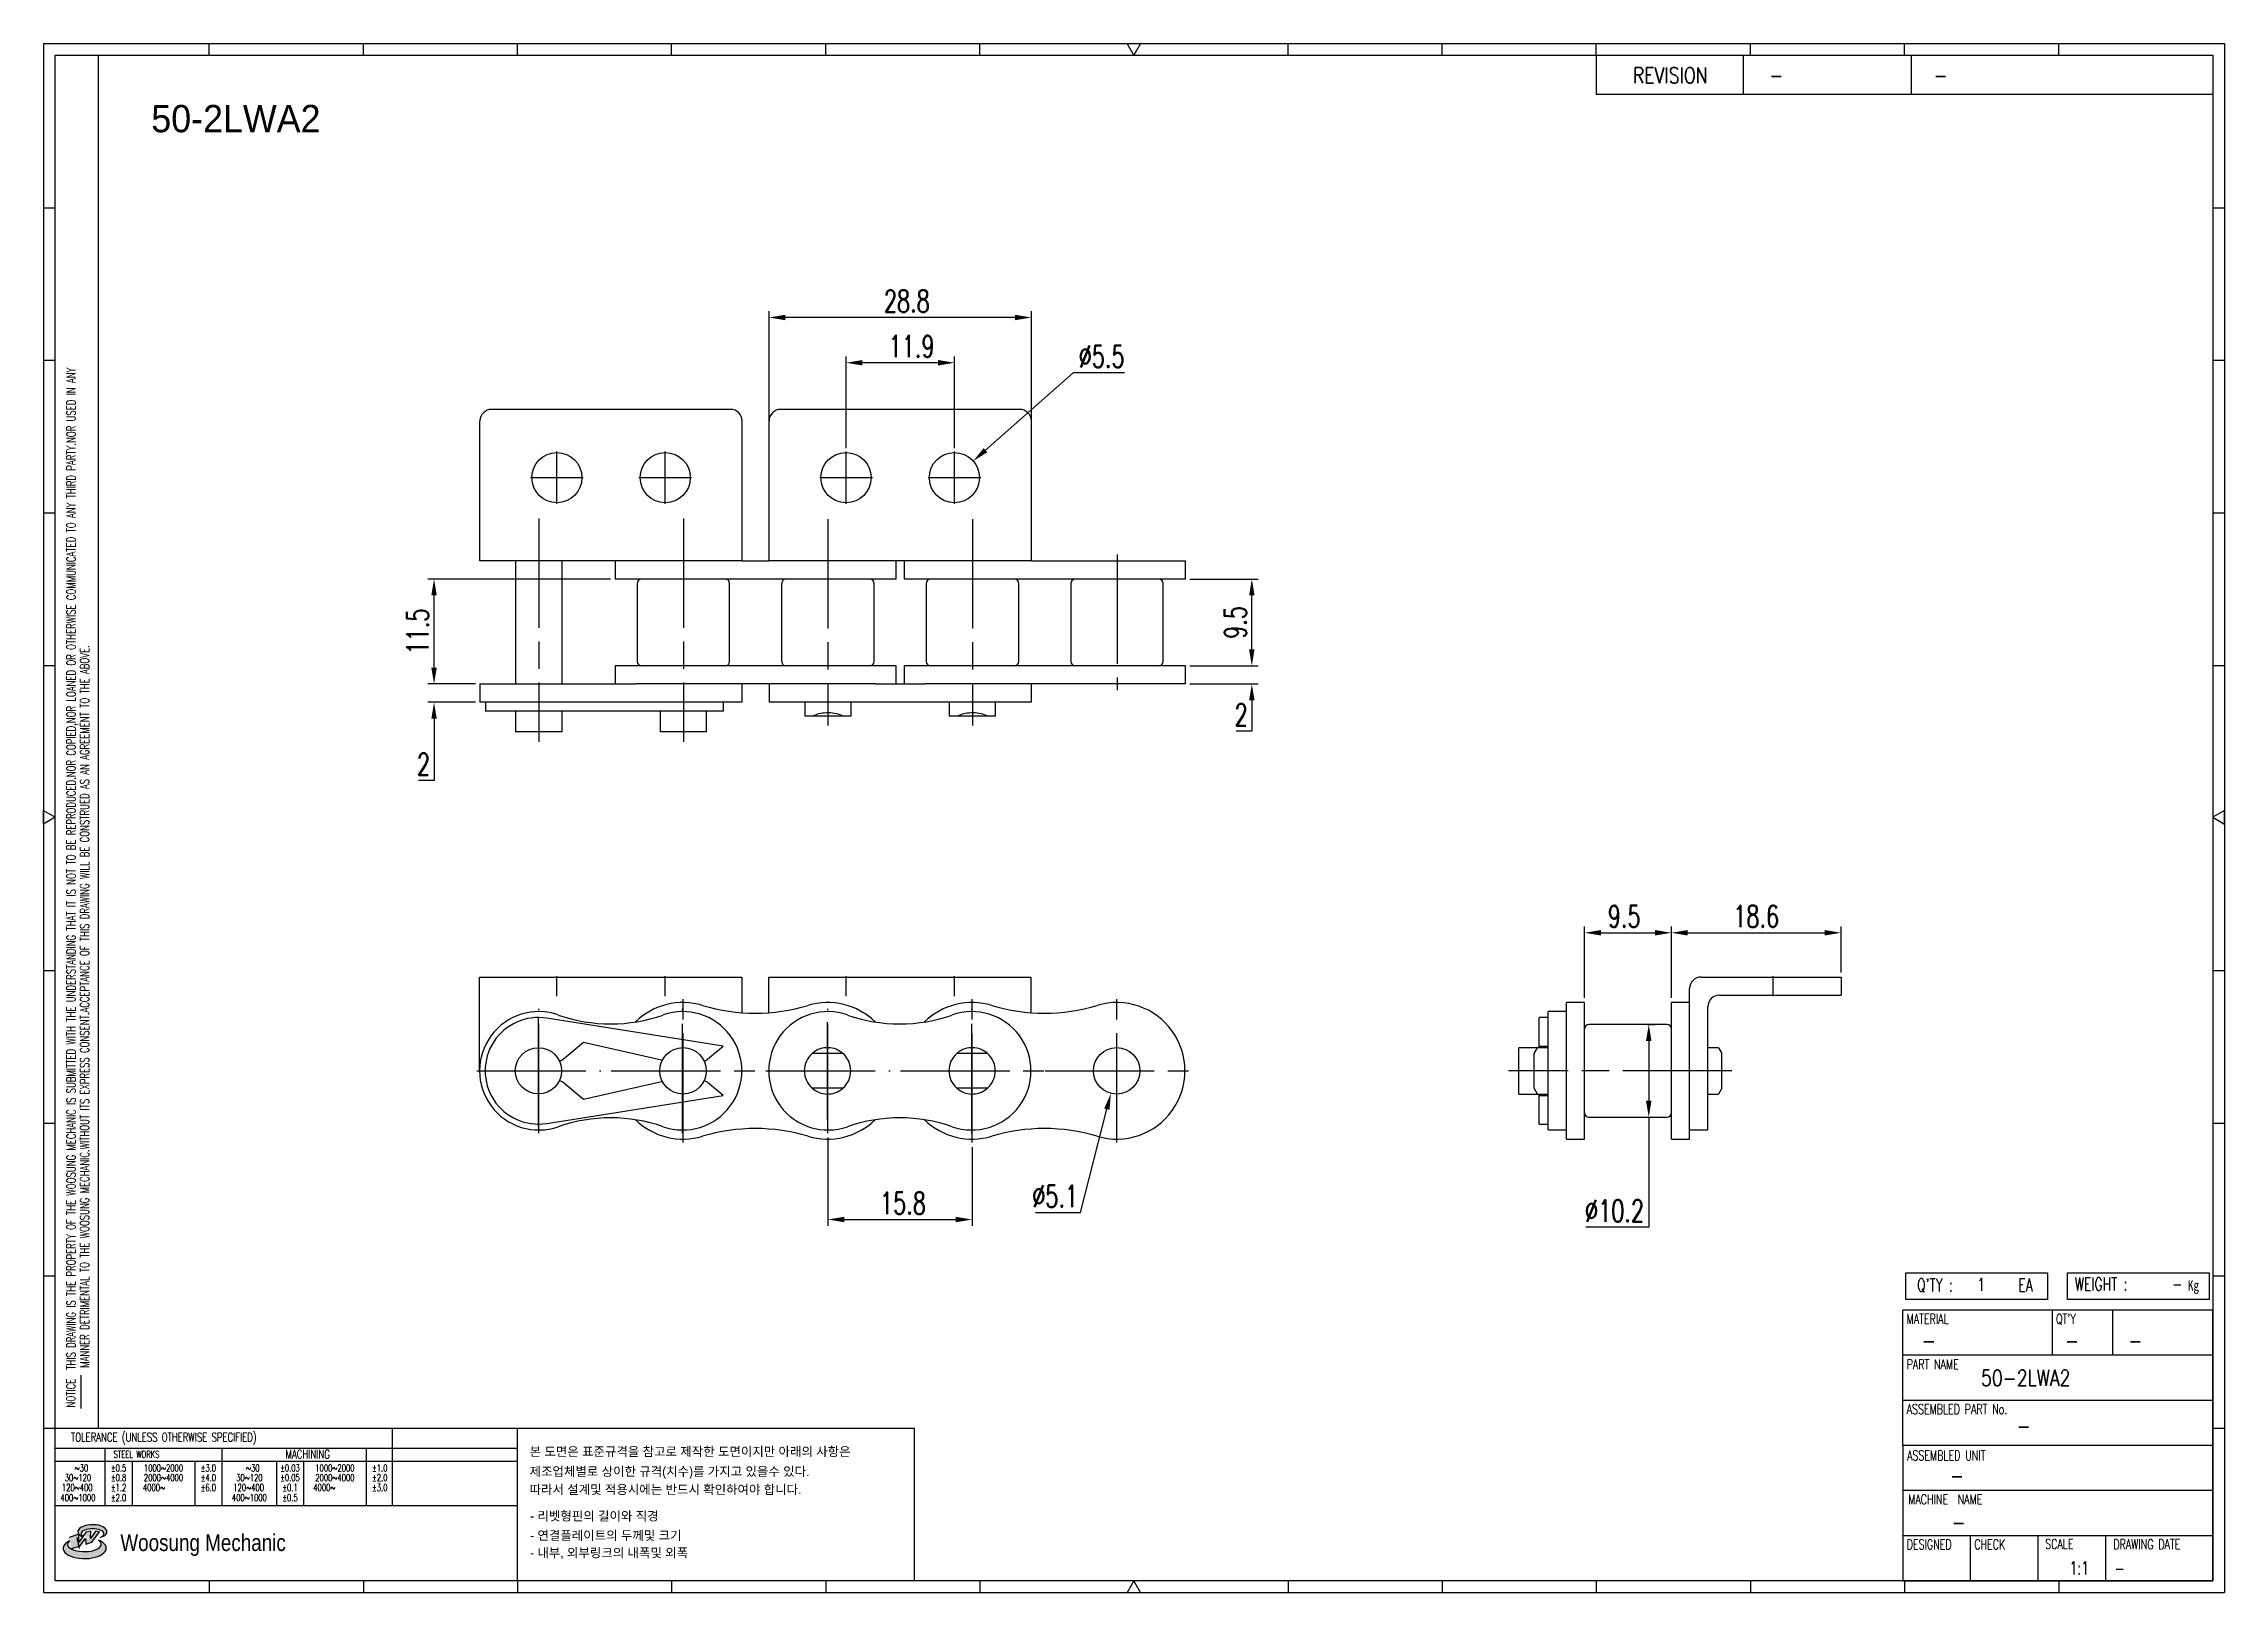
# Model space of a CAD drawing. Header units: millimetres. Extents: x 560 to 800, y 59 to 229.
import ezdxf
from ezdxf.enums import TextEntityAlignment as Align

# ---------------------------------------------------------------- set-up
doc = ezdxf.new("R2010")
doc.units = ezdxf.units.MM
doc.linetypes.add('AM_ISO08W050', pattern=[18, 12, -1.5, 3, -1.5])
doc.layers.get('Defpoints').update_dxf_attribs({"color": 80})
doc.layers.add('CL1', color=140, linetype='AM_ISO08W050', lineweight=25)
for name, color, linetype in [('S-DIM', 7, 'Continuous'), ('TITLE', 7, 'Continuous'), ('도면레이아웃', 7, 'Continuous')]:
    doc.layers.add(name, color=color, linetype=linetype)
doc.styles.add('HAN', font='ROMANS.shx', dxfattribs={"width": 0.7, "bigfont": 'whgtxt.shx'})
doc.styles.add('HKD_ST2', font='romans.shx', dxfattribs={"width": 0.7, "height": 4, "bigfont": '@extfont2.shx'})
doc.styles.add('HSG', font='SIMPLEX.shx', dxfattribs={"width": 0.7, "bigfont": 'HSG.shx'})
doc.styles.add('MtXpl_', font='Gulim.ttf')
doc.styles.add('SLDTEXTSTYLE4', font='arial.ttf', dxfattribs={"width": 0.8})
doc.dimstyles.new('AP1', dxfattribs={"dimtxt": 2.4, "dimasz": 1.8, "dimexe": 0.7, "dimexo": 0.5, "dimgap": 0.6, "dimtad": 1, "dimtoh": 1, "dimdec": 1, "dimrnd": 0.01, "dimzin": 9, "dimdsep": 46, "dimtxsty": 'HSG', "dimcen": 0, "dimclrd": 251, "dimclre": 251, "dimclrt": 60, "dimazin": 2, "dimtp": 1, "dimtm": 1, "dimtfac": 0.5, "dimtdec": 1, "dimtofl": 0, "dimtmove": 0, "dimatfit": 3, "dimfxl": 0, "dimtvp": 1, "dimtolj": 2, "dimlwd": -1, "dimlwe": -1, "dimarcsym": 0})

# ---------------------------------------------------------------- blocks, each defined once
blk = doc.blocks.new('MAST')
at = {"layer": '도면레이아웃'}
h = blk.add_hatch(color=10, dxfattribs=at)
h.paths.add_polyline_path([(1.544, 35.177), (1.554, 34.966), (1.779, 35.034), (2.054, 35.422), (1.908, 35.446), (1.728, 35.167), (1.741, 35.439), (1.547, 35.405), (1.292, 35.041), (1.295, 35.33), (0.943, 35.208), (1.03, 34.8), (1.336, 34.885)])
edge = h.paths.add_edge_path()
edge.add_ellipse((1.795, 35.421), major_axis=(-0.53, 0), ratio=0.487785, start_angle=122.36065, end_angle=403.39574)
edge.add_line((1.411, 35.244), (1.419, 35.261))
edge.add_ellipse((1.798, 35.344), major_axis=(-0.423, 0), ratio=0.444396, start_angle=131.58977, end_angle=386.19408, ccw=False)
edge = h.paths.add_edge_path()
edge.add_ellipse((1.512, 34.815), major_axis=(-0.793, 0), ratio=0.480113, start_angle=314.67633, end_angle=590.85213)
edge.add_ellipse((1.501, 34.958), major_axis=(-0.62, 0), ratio=0.43311, start_angle=331.7024, end_angle=574.42495, ccw=False)
at = {"color": 140}
for p, q in [((0, 90.118), (80.15, 90.118)), ((0, 90.118), (0, 33.191)), ((80.15, 90.118), (80.15, 33.191)), ((57.068, 89.693), (57.068, 88.246)), ((62.47, 89.693), (62.47, 88.246)), ((68.635, 89.693), (68.635, 88.246)), ((79.725, 88.246), (57.068, 88.246)), ((68.449, 43.961), (68.449, 44.936)), ((68.449, 44.936), (73.654, 44.936)), ((73.654, 44.936), (73.654, 43.961)), ((74.39, 43.961), (74.39, 44.936)), ((74.39, 44.936), (79.595, 44.936)), ((79.595, 44.936), (79.595, 43.961)), ((68.336, 38.59), (68.336, 43.563)), ((79.725, 43.563), (68.336, 43.563)), ((73.654, 43.961), (68.449, 43.961)), ((73.827, 43.563), (73.827, 41.905)), ((79.595, 43.961), (74.39, 43.961)), ((76.037, 43.563), (76.037, 41.905)), ((79.725, 38.59), (79.725, 43.563)), ((79.725, 41.905), (68.336, 41.905)), ((79.725, 40.248), (68.336, 40.248)), ((68.336, 38.59), (68.336, 33.616)), ((79.725, 38.59), (68.336, 38.59)), ((79.725, 33.616), (79.725, 38.59)), ((79.725, 36.932), (68.336, 36.932)), ((79.725, 35.274), (68.336, 35.274)), ((70.822, 33.616), (70.822, 35.274)), ((73.309, 33.616), (73.309, 35.274)), ((75.796, 33.616), (75.796, 35.274)), ((0, 33.191), (80.15, 33.191)), ((68.336, 33.616), (79.725, 33.616))]:
    blk.add_line(p, q, dxfattribs=at)
for p, q in [((6.089, 89.693), (6.089, 90.118)), ((11.753, 89.693), (11.753, 90.118)), ((17.418, 89.693), (17.418, 90.118)), ((23.082, 89.693), (23.082, 90.118)), ((28.746, 89.693), (28.746, 90.118)), ((34.411, 89.693), (34.411, 90.118)), ((45.739, 89.693), (45.739, 90.118)), ((51.404, 89.693), (51.404, 90.118)), ((57.068, 89.693), (57.068, 90.118)), ((62.732, 89.693), (62.732, 90.118)), ((68.397, 89.693), (68.397, 90.118)), ((74.061, 89.693), (74.061, 90.118)), ((0, 84.085), (0.425, 84.085)), ((79.725, 84.085), (80.15, 84.085)), ((0, 78.478), (0.425, 78.478)), ((79.725, 78.478), (80.15, 78.478)), ((0, 72.87), (0.425, 72.87)), ((79.725, 72.87), (80.15, 72.87)), ((0, 67.262), (0.425, 67.262)), ((79.725, 67.262), (80.15, 67.262)), ((0, 56.047), (0.425, 56.047)), ((79.725, 56.047), (80.15, 56.047)), ((0, 50.439), (0.425, 50.439)), ((79.725, 50.439), (80.15, 50.439)), ((0, 44.832), (0.425, 44.832)), ((79.725, 44.832), (80.15, 44.832)), ((1.377, 39.947), (1.377, 41.174)), ((0, 39.224), (0.425, 39.224)), ((79.725, 39.224), (80.15, 39.224)), ((6.089, 33.616), (6.089, 33.191)), ((11.753, 33.616), (11.753, 33.191)), ((17.418, 33.616), (17.418, 33.191)), ((23.082, 33.616), (23.082, 33.191)), ((28.746, 33.616), (28.746, 33.191)), ((34.411, 33.616), (34.411, 33.191)), ((45.739, 33.616), (45.739, 33.191)), ((51.404, 33.616), (51.404, 33.191)), ((57.068, 33.616), (57.068, 33.191)), ((62.732, 33.616), (62.732, 33.191)), ((68.397, 33.616), (68.397, 33.191)), ((74.061, 33.616), (74.061, 33.191))]:
    blk.add_line(p, q)
at = {"color": 2}
for p, q in [((2.017, 39.224), (2.017, 89.693)), ((0.425, 39.224), (17.418, 39.224)), ((0.425, 38.487), (17.418, 38.487)), ((2.257, 38.487), (2.257, 36.382)), ((6.557, 38.5), (6.557, 36.382)), ((11.857, 38.487), (11.857, 36.382)), ((12.816, 39.224), (12.816, 36.382)), ((17.418, 33.616), (17.418, 39.224)), ((0.425, 38.012), (17.418, 38.012)), ((3.257, 38.012), (3.257, 36.382)), ((5.557, 38.012), (5.557, 36.382)), ((8.557, 38.012), (8.557, 36.382)), ((9.557, 38.026), (9.557, 36.382)), ((0.425, 36.382), (17.418, 36.382))]:
    blk.add_line(p, q, dxfattribs=at)
for points in [[(40.075, 89.693), (39.83, 90.118), (40.32, 90.118)], [(0.425, 61.679), (0, 61.433), (0, 61.924)], [(79.725, 61.679), (80.15, 61.433), (80.15, 61.924)], [(40.075, 33.616), (39.83, 33.191), (40.32, 33.191)]]:
    blk.add_lwpolyline(points, close=True)
at = {"color": 140}
blk.add_lwpolyline([(0.425, 89.693), (79.725, 89.693), (79.725, 33.616), (0.425, 33.616)], close=True, dxfattribs=at)
at = {"layer": '도면레이아웃'}
for p, q in [((1.295, 35.33), (0.943, 35.208)), ((1.547, 35.405), (1.292, 35.041)), ((1.292, 35.041), (1.295, 35.33)), ((1.741, 35.439), (1.547, 35.405)), ((1.908, 35.446), (1.728, 35.167)), ((1.728, 35.167), (1.741, 35.439)), ((1.779, 35.034), (2.054, 35.422)), ((2.054, 35.422), (1.908, 35.446)), ((1.03, 34.8), (1.336, 34.885)), ((1.224, 35.208), (1.311, 34.8)), ((1.224, 35.208), (1.224, 35.208)), ((1.336, 34.885), (1.544, 35.177)), ((1.419, 35.261), (1.411, 35.244)), ((1.544, 35.177), (1.554, 34.966)), ((1.554, 34.966), (1.779, 35.034))]:
    blk.add_line(p, q, dxfattribs=at)
for centre, major_axis, ratio, start_param, end_param in [((1.795, 35.421), (-0.53, 0), 0.487785, 2.135596, 7.040584), ((1.798, 35.344), (-0.423, 0), 0.444396, 2.296675, 6.740358), ((1.512, 34.815), (-0.793, 0), 0.480113, 5.492138, 10.312315), ((1.501, 34.958), (-0.62, 0), 0.43311, 5.789299, 10.025607)]:
    blk.add_ellipse(centre, major_axis=major_axis, ratio=ratio, start_param=start_param, end_param=end_param, dxfattribs=at)
for s, height, style, width, p in [('REVISION', 0.5806, 'HAN', 0.8, (58.415, 88.664)), ('-', 0.581, 'HAN', 0.8, (63.426, 88.664)), ('-', 0.581, 'HAN', 0.8, (69.468, 88.664)), ("Q'TY : ", 0.4746, 'HKD_ST2', 0.7, (68.857, 44.253)), ('1', 0.475, 'HKD_ST2', 0.7, (71.071, 44.275)), ('EA', 0.4746, 'HKD_ST2', 0.7, (72.578, 44.253)), ('WEIGHT : ', 0.4746, 'HKD_ST2', 0.7, (74.65, 44.286)), ('-', 0.581, 'HAN', 0.8, (69.029, 42.157)), ('-', 0.581, 'HAN', 0.8, (74.289, 42.157)), ('-', 0.581, 'HAN', 0.8, (76.623, 42.157)), ('-', 0.581, 'HAN', 0.8, (72.515, 39.013)), ('-', 0.581, 'HAN', 0.8, (70.067, 37.189)), ('-', 0.581, 'HAN', 0.8, (70.126, 35.48)), ('1:1', 0.4746, 'HKD_ST2', 0.7, (74.458, 33.848)), ('-', 0.475, 'HKD_ST2', 0.7, (76.112, 33.837))]:
    blk.add_text(s, height=height, dxfattribs=dict(style=style, width=width)).set_placement(p)
at = {"color": 6, "style": 'HKD_ST2', "width": 0.7}
for s, p in [(' THIS DRAWING IS THE PROPERTY OF THE WOOSUNG MECHANIC IS SUBMITTED WITH THE UNDERSTANDING THAT IT IS NOT TO BE REPRODUCED.NOR COPIED,NOR LOANED OR OTHERWISE COMMUNICATED TO ANY THIRD PARTY.NOR USED IN ANY', (1.173, 41.217)), ('MANNER DETRIMENTAL TO THE WOOSUNG MECHANIC.WITHOUT ITS EXPRESS CONSENT.ACCEPTANCE OF THIS DRAWING WILL BE CONSTRUED AS AN AGREEMENT TO THE ABOVE.', (1.672, 41.447))]:
    blk.add_text(s, height=0.326266, rotation=90, dxfattribs=at).set_placement(p)
at = {"style": 'HKD_ST2', "width": 0.7}
blk.add_text('-', height=0.475, dxfattribs=at).set_placement((78.613, 44.286), align=Align.RIGHT)
at = {"color": 254, "style": 'HKD_ST2', "width": 0.7}
for s, height, p in [('MATERIAL', 0.3651, (68.474, 43.425)), ("QT'Y", 0.3651, (73.965, 43.425)), ('PART NAME', 0.3651, (68.474, 41.756)), ('ASSEMBLED PART No.', 0.36511, (68.474, 40.109)), ('ASSEMBLED UNIT', 0.36511, (68.49, 38.408)), ('MACHINE  NAME', 0.36511, (68.532, 36.794)), ('DESIGNED', 0.3651, (68.474, 35.136)), ('CHECK', 0.3651, (70.961, 35.136)), ('SCALE', 0.3651, (73.566, 35.153)), ('DRAWING DATE', 0.36511, (76.071, 35.141))]:
    blk.add_text(s, height=height, dxfattribs=at).set_placement(p, align=Align.TOP_LEFT)
at = {"style": 'HKD_ST2', "width": 0.7}
blk.add_text('NOTICE', height=0.3263, rotation=90, dxfattribs=at).set_placement((1.163, 39.988))
blk.add_text('TOLERANCE (UNLESS OTHERWISE SPECIFIED)', height=0.32627, dxfattribs=at).set_placement((4.417, 38.896), align=Align.MIDDLE_CENTER)
at = {"color": 4, "style": 'HKD_ST2', "width": 0.7}
for s, height, p in [('%%12630', 0.261, (1.389, 37.762)), ('1000%%1262000', 0.26101, (4.407, 37.762)), ('%%12630', 0.261, (7.689, 37.762)), ('1000%%1262000', 0.26101, (10.707, 37.762)), ('120%%126400', 0.26101, (1.237, 37.045)), ('30%%126120', 0.261, (1.263, 37.411)), ('4000%%126', 0.261, (4.061, 37.045)), ('2000%%1264000', 0.26101, (4.407, 37.411)), ('120%%126400', 0.26101, (7.537, 37.045)), ('30%%126120', 0.261, (7.563, 37.411)), ('4000%%126', 0.261, (10.321, 37.045)), ('2000%%1264000', 0.26101, (10.707, 37.411)), ('400%%1261000', 0.26101, (1.263, 36.67)), ('400%%1261000', 0.26101, (7.563, 36.67))]:
    blk.add_text(s, height=height, dxfattribs=at).set_placement(p, align=Align.MIDDLE_CENTER)
for s, height, p in [('%%P0.5', 0.261, (2.757, 37.762)), ('STEEL WORKS', 0.26101, (3.416, 38.268)), ('%%P3.0', 0.261, (6.057, 37.762)), ('%%P0.03', 0.261, (9.057, 37.762)), ('MACHINING', 0.3263, (9.707, 38.27)), ('%%P1.0', 0.261, (12.357, 37.762)), ('%%P0.8', 0.261, (2.757, 37.411)), ('%%P1.2', 0.261, (2.757, 37.045)), ('%%P4.0', 0.261, (6.057, 37.411)), ('%%P6.0', 0.261, (6.057, 37.045)), ('%%P0.05', 0.261, (9.057, 37.411)), ('%%P0.1', 0.261, (9.057, 37.045)), ('%%P2.0', 0.261, (12.357, 37.411)), ('%%P3.0', 0.261, (12.357, 37.045)), ('%%P2.0', 0.261, (2.757, 36.67)), ('%%P0.5', 0.261, (9.057, 36.67))]:
    blk.add_text(s, height=height, dxfattribs=at).set_placement(p, align=Align.MIDDLE)
at = {"color": 1, "style": 'SLDTEXTSTYLE4', "width": 0.8}
blk.add_text('Woosung Mechanic', height=0.61957, dxfattribs=at).set_placement((2.822, 34.711))
at = {"layer": 'TITLE', "width": 0.8}
blk.add_text('Kg', height=0.3789, dxfattribs=at).set_placement((78.807, 44.286))
blk = doc.blocks.new('*D2')
at = {"layer": 'Defpoints', "color": 0, "transparency": 16777216}
for p in [(685.67, 160.52), (692.97, 160.52), (685.67, 158.52)]:
    blk.add_point(p, dxfattribs=at)
at = {"layer": 'S-DIM', "color": 251, "linetype": 'ByBlock', "transparency": 16777216}
for p, q in [((692.97, 162.32), (692.97, 164.12)), ((686.17, 160.52), (693.67, 160.52)), ((686.17, 158.52), (693.67, 158.52)), ((692.97, 156.72), (692.97, 153.33)), ((692.97, 153.33), (691.25, 153.33))]:
    blk.add_line(p, q, dxfattribs=at)
at = {"layer": 'S-DIM', "color": 251, "transparency": 16777216}
for points in [[(692.67, 162.32), (693.27, 162.32), (692.97, 160.52)], [(692.67, 156.72), (693.27, 156.72), (692.97, 158.52)]]:
    blk.add_solid(points, dxfattribs=at)
at = {"layer": 'S-DIM', "color": 60, "transparency": 16777216, "insert": (691.81, 155.13), "char_height": 2.4, "attachment_point": 5, "style": 'HSG'}
blk.add_mtext('\\A2;2', dxfattribs=at)
blk = doc.blocks.new('*D3')
at = {"layer": 'Defpoints', "color": 0, "transparency": 16777216}
for p in [(685.67, 170.05), (692.97, 170.05), (685.67, 160.52)]:
    blk.add_point(p, dxfattribs=at)
at = {"layer": 'S-DIM', "color": 251, "linetype": 'ByBlock', "transparency": 16777216}
for p, q in [((686.17, 170.05), (693.67, 170.05)), ((692.97, 162.32), (692.97, 168.25)), ((686.17, 160.52), (693.67, 160.52))]:
    blk.add_line(p, q, dxfattribs=at)
at = {"layer": 'S-DIM', "color": 251, "transparency": 16777216}
for points in [[(692.67, 168.25), (693.27, 168.25), (692.97, 170.05)], [(692.67, 162.32), (693.27, 162.32), (692.97, 160.52)]]:
    blk.add_solid(points, dxfattribs=at)
at = {"layer": 'S-DIM', "color": 60, "transparency": 16777216, "insert": (691.17, 165.28), "char_height": 2.4, "attachment_point": 5, "rotation": 90, "style": 'HSG'}
blk.add_mtext('\\A2;9.5', dxfattribs=at)
blk = doc.blocks.new('*D4')
at = {"layer": 'Defpoints', "color": 0, "transparency": 16777216}
for p in [(648.41, 193.8), (648.41, 183.93), (660.31, 183.93)]:
    blk.add_point(p, dxfattribs=at)
at = {"layer": 'S-DIM', "color": 251, "linetype": 'ByBlock', "transparency": 16777216}
for p, q in [((648.41, 184.43), (648.41, 194.5)), ((660.31, 184.43), (660.31, 194.5)), ((658.51, 193.8), (650.21, 193.8))]:
    blk.add_line(p, q, dxfattribs=at)
at = {"layer": 'S-DIM', "color": 251, "transparency": 16777216}
for points in [[(650.21, 194.1), (650.21, 193.5), (648.41, 193.8)], [(658.51, 194.1), (658.51, 193.5), (660.31, 193.8)]]:
    blk.add_solid(points, dxfattribs=at)
at = {"layer": 'S-DIM', "color": 60, "transparency": 16777216, "insert": (655.61, 195.6), "char_height": 2.4, "attachment_point": 5, "style": 'HSG'}
blk.add_mtext('\\A2;11.9', dxfattribs=at)
blk = doc.blocks.new('*D5')
at = {"layer": 'Defpoints', "color": 0, "transparency": 16777216}
for p in [(639.96, 198.77), (639.96, 185.87), (668.76, 185.87)]:
    blk.add_point(p, dxfattribs=at)
at = {"layer": 'S-DIM', "color": 251, "linetype": 'ByBlock', "transparency": 16777216}
for p, q in [((639.96, 186.37), (639.96, 199.47)), ((666.96, 198.77), (641.76, 198.77)), ((668.76, 186.37), (668.76, 199.47))]:
    blk.add_line(p, q, dxfattribs=at)
at = {"layer": 'S-DIM', "color": 251, "transparency": 16777216}
for points in [[(641.76, 199.07), (641.76, 198.47), (639.96, 198.77)], [(666.96, 199.07), (666.96, 198.47), (668.76, 198.77)]]:
    blk.add_solid(points, dxfattribs=at)
at = {"layer": 'S-DIM', "color": 60, "transparency": 16777216, "insert": (655.09, 200.57), "char_height": 2.4, "attachment_point": 5, "style": 'HSG'}
blk.add_mtext('\\A2;28.8', dxfattribs=at)
blk = doc.blocks.new('*D6')
at = {"layer": 'Defpoints', "color": 0, "transparency": 16777216}
for p in [(662.37, 183), (658.24, 179.37)]:
    blk.add_point(p, dxfattribs=at)
at = {"layer": 'S-DIM', "color": 251, "linetype": 'ByBlock', "transparency": 16777216}
for p, q in [((673.36, 192.69), (663.72, 184.19)), ((679, 192.69), (673.36, 192.69))]:
    blk.add_line(p, q, dxfattribs=at)
at = {"layer": 'S-DIM', "color": 251, "transparency": 16777216}
blk.add_solid([(663.52, 184.42), (663.92, 183.97), (662.37, 183)], dxfattribs=at)
at = {"layer": 'S-DIM', "color": 60, "transparency": 16777216, "insert": (676.48, 194.49), "char_height": 2.4, "attachment_point": 5, "style": 'HSG'}
blk.add_mtext('\\A2;∅5.5', dxfattribs=at)
blk = doc.blocks.new('*D7')
at = {"layer": 'Defpoints', "color": 0, "transparency": 16777216}
for p in [(646.42, 109.21), (662.26, 108.16), (662.26, 99.71)]:
    blk.add_point(p, dxfattribs=at)
at = {"layer": 'S-DIM', "color": 251, "linetype": 'ByBlock', "transparency": 16777216}
for p, q in [((646.42, 108.71), (646.42, 99.01)), ((662.26, 107.66), (662.26, 99.01)), ((648.22, 99.71), (660.46, 99.71))]:
    blk.add_line(p, q, dxfattribs=at)
at = {"layer": 'S-DIM', "color": 251, "transparency": 16777216}
for points in [[(648.22, 100.01), (648.22, 99.41), (646.42, 99.71)], [(660.46, 100.01), (660.46, 99.41), (662.26, 99.71)]]:
    blk.add_solid(points, dxfattribs=at)
at = {"layer": 'S-DIM', "color": 60, "transparency": 16777216, "insert": (654.66, 101.51), "char_height": 2.4, "attachment_point": 5, "style": 'HSG'}
blk.add_mtext('\\A2;15.8', dxfattribs=at)
blk = doc.blocks.new('*D8')
at = {"layer": 'Defpoints', "color": 0, "transparency": 16777216}
for p in [(678.77, 118.5), (677.5, 113.57)]:
    blk.add_point(p, dxfattribs=at)
at = {"layer": 'S-DIM', "color": 251, "linetype": 'ByBlock', "transparency": 16777216}
for p, q in [((674.14, 100.47), (677.05, 111.83)), ((669.22, 100.47), (674.14, 100.47))]:
    blk.add_line(p, q, dxfattribs=at)
at = {"layer": 'S-DIM', "color": 251, "transparency": 16777216}
blk.add_solid([(676.76, 111.9), (677.34, 111.75), (677.5, 113.57)], dxfattribs=at)
at = {"layer": 'S-DIM', "color": 60, "transparency": 16777216, "insert": (671.38, 102.27), "char_height": 2.4, "attachment_point": 5, "style": 'HSG'}
blk.add_mtext('\\A2;∅5.1', dxfattribs=at)
blk = doc.blocks.new('*D9')
at = {"layer": 'Defpoints', "color": 0, "transparency": 16777216}
for p in [(739.05, 131.2), (729.52, 123.54), (739.05, 123.54)]:
    blk.add_point(p, dxfattribs=at)
at = {"layer": 'S-DIM', "color": 251, "linetype": 'ByBlock', "transparency": 16777216}
for p, q in [((729.52, 124.04), (729.52, 131.9)), ((739.05, 124.04), (739.05, 131.9)), ((731.32, 131.2), (737.25, 131.2))]:
    blk.add_line(p, q, dxfattribs=at)
at = {"layer": 'S-DIM', "color": 251, "transparency": 16777216}
for points in [[(731.32, 131.5), (731.32, 130.9), (729.52, 131.2)], [(737.25, 131.5), (737.25, 130.9), (739.05, 131.2)]]:
    blk.add_solid(points, dxfattribs=at)
at = {"layer": 'S-DIM', "color": 60, "transparency": 16777216, "insert": (733.86, 133), "char_height": 2.4, "attachment_point": 5, "style": 'HSG'}
blk.add_mtext('\\A2;9.5', dxfattribs=at)
blk = doc.blocks.new('*D10')
at = {"layer": 'Defpoints', "color": 0, "transparency": 16777216}
for p in [(757.68, 131.2), (757.68, 126.34), (739.05, 123.54)]:
    blk.add_point(p, dxfattribs=at)
at = {"layer": 'S-DIM', "color": 251, "linetype": 'ByBlock', "transparency": 16777216}
for p, q in [((739.05, 124.04), (739.05, 131.9)), ((757.68, 126.84), (757.68, 131.9)), ((740.85, 131.2), (755.88, 131.2))]:
    blk.add_line(p, q, dxfattribs=at)
at = {"layer": 'S-DIM', "color": 251, "transparency": 16777216}
for points in [[(740.85, 131.5), (740.85, 130.9), (739.05, 131.2)], [(755.88, 131.5), (755.88, 130.9), (757.68, 131.2)]]:
    blk.add_solid(points, dxfattribs=at)
at = {"layer": 'S-DIM', "color": 60, "transparency": 16777216, "insert": (748.36, 133), "char_height": 2.4, "attachment_point": 5, "style": 'HSG'}
blk.add_mtext('\\A2;18.6', dxfattribs=at)
blk = doc.blocks.new('*D11')
at = {"layer": 'Defpoints', "color": 0, "transparency": 16777216}
for p in [(735.91, 121.12), (735.91, 110.96), (736.56, 110.96)]:
    blk.add_point(p, dxfattribs=at)
at = {"layer": 'S-DIM', "color": 251, "linetype": 'ByBlock', "transparency": 16777216}
for p, q in [((736.41, 121.12), (737.26, 121.12)), ((736.56, 119.32), (736.56, 112.76)), ((736.41, 110.96), (737.26, 110.96)), ((736.56, 110.96), (736.56, 98.86)), ((736.56, 98.86), (729.64, 98.86))]:
    blk.add_line(p, q, dxfattribs=at)
at = {"layer": 'S-DIM', "color": 251, "transparency": 16777216}
for points in [[(736.26, 119.32), (736.86, 119.32), (736.56, 121.12)], [(736.26, 112.76), (736.86, 112.76), (736.56, 110.96)]]:
    blk.add_solid(points, dxfattribs=at)
at = {"layer": 'S-DIM', "color": 60, "transparency": 16777216, "insert": (732.8, 100.66), "char_height": 2.4, "attachment_point": 5, "style": 'HSG'}
blk.add_mtext('\\A2;%%c10.2', dxfattribs=at)
blk = doc.blocks.new('*D12')
at = {"layer": 'Defpoints', "color": 0, "transparency": 16777216}
for p in [(603.17, 158.52), (608.21, 158.52), (608.21, 156.52)]:
    blk.add_point(p, dxfattribs=at)
at = {"layer": 'S-DIM', "color": 251, "linetype": 'ByBlock', "transparency": 16777216}
for p, q in [((603.17, 160.32), (603.17, 162.12)), ((607.71, 158.52), (602.47, 158.52)), ((607.71, 156.52), (602.47, 156.52)), ((603.17, 154.72), (603.17, 147.91)), ((603.17, 147.91), (601.45, 147.91))]:
    blk.add_line(p, q, dxfattribs=at)
at = {"layer": 'S-DIM', "color": 251, "transparency": 16777216}
for points in [[(602.87, 160.32), (603.47, 160.32), (603.17, 158.52)], [(602.87, 154.72), (603.47, 154.72), (603.17, 156.52)]]:
    blk.add_solid(points, dxfattribs=at)
at = {"layer": 'S-DIM', "color": 60, "transparency": 16777216, "insert": (602.01, 149.71), "char_height": 2.4, "attachment_point": 5, "style": 'HSG'}
blk.add_mtext('\\A2;2', dxfattribs=at)
blk = doc.blocks.new('*D13')
at = {"layer": 'Defpoints', "color": 0, "transparency": 16777216}
for p in [(603.17, 170.05), (623.05, 170.05), (608.21, 158.52)]:
    blk.add_point(p, dxfattribs=at)
at = {"layer": 'S-DIM', "color": 251, "linetype": 'ByBlock', "transparency": 16777216}
for p, q in [((622.55, 170.05), (602.47, 170.05)), ((603.17, 160.32), (603.17, 168.25)), ((607.71, 158.52), (602.47, 158.52))]:
    blk.add_line(p, q, dxfattribs=at)
at = {"layer": 'S-DIM', "color": 251, "transparency": 16777216}
for points in [[(602.87, 168.25), (603.47, 168.25), (603.17, 170.05)], [(602.87, 160.32), (603.47, 160.32), (603.17, 158.52)]]:
    blk.add_solid(points, dxfattribs=at)
at = {"layer": 'S-DIM', "color": 60, "transparency": 16777216, "insert": (601.37, 164.28), "char_height": 2.4, "attachment_point": 5, "rotation": 90, "style": 'HSG'}
blk.add_mtext('\\A2;11.5', dxfattribs=at)

msp = doc.modelspace()

# ---------------------------------------------------------------- linework, layer by layer
for p, q in [((608.21, 172.05), (608.21, 187.41)), ((635.74, 188.68), (609.48, 188.68)), ((637.01, 172.05), (637.01, 187.41)), ((639.96, 172.05), (639.96, 187.41)), ((667.49, 188.68), (641.23, 188.68)), ((668.76, 172.05), (668.76, 187.41)), ((637.01, 172.05), (608.21, 172.05)), ((612.13, 172.05), (612.13, 158.52)), ((617.22, 158.52), (617.22, 172.05)), ((623.05, 172.05), (623.05, 170.05)), ((653.92, 170.05), (623.05, 170.05)), ((637.01, 172.05), (639.96, 172.05)), ((668.76, 172.05), (639.96, 172.05)), ((653.92, 170.05), (653.92, 172.05)), ((654.8, 172.05), (654.8, 170.05)), ((685.67, 170.05), (654.8, 170.05)), ((668.76, 172.05), (685.67, 172.05)), ((685.67, 170.05), (685.67, 172.05)), ((625.47, 169.57), (625.47, 161)), ((635.63, 161), (635.63, 169.57)), ((641.34, 169.57), (641.34, 161)), ((651.5, 161), (651.5, 169.57)), ((657.22, 169.57), (657.22, 161)), ((667.38, 161), (667.38, 169.57)), ((673.09, 169.57), (673.09, 161)), ((683.25, 161), (683.25, 169.57)), ((653.92, 160.52), (623.05, 160.52)), ((623.05, 160.52), (623.05, 158.52)), ((653.92, 158.52), (653.92, 160.52)), ((685.67, 160.52), (654.8, 160.52)), ((654.8, 160.52), (654.8, 158.52)), ((685.67, 158.52), (685.67, 160.52)), ((608.21, 158.52), (625.31, 158.52)), ((608.21, 158.52), (608.21, 156.52)), ((651.66, 158.52), (625.31, 158.52)), ((637.01, 156.52), (637.01, 158.52)), ((639.96, 158.52), (639.96, 156.52)), ((651.66, 158.52), (657.06, 158.52)), ((685.67, 158.52), (657.06, 158.52)), ((668.76, 156.52), (668.76, 158.52)), ((637.01, 156.52), (608.21, 156.52)), ((608.82, 156.52), (608.82, 155.52)), ((634.96, 155.52), (634.96, 156.52)), ((668.76, 156.52), (639.96, 156.52)), ((643.88, 156.52), (643.88, 154.98)), ((648.97, 154.98), (648.97, 156.52)), ((659.75, 156.52), (659.75, 154.98)), ((664.84, 154.98), (664.84, 156.52)), ((634.96, 155.52), (608.82, 155.52)), ((612.13, 155.52), (612.13, 153.28)), ((617.22, 153.28), (612.13, 153.28)), ((617.22, 153.28), (617.22, 155.52)), ((628, 155.52), (628, 153.28)), ((633.09, 153.28), (628, 153.28)), ((633.09, 153.28), (633.09, 155.52)), ((648.97, 154.98), (643.88, 154.98)), ((664.84, 154.98), (659.75, 154.98)), ((608.17, 126.34), (636.97, 126.34)), ((608.17, 116.04), (608.17, 126.34)), ((636.97, 126.34), (636.97, 122.43)), ((639.92, 126.34), (668.72, 126.34)), ((639.92, 122.43), (639.92, 126.34)), ((668.72, 126.34), (668.72, 122.43)), ((741.05, 123.54), (741.05, 125.07)), ((742.32, 126.34), (757.68, 126.34)), ((757.68, 126.34), (757.68, 124.34)), ((727.52, 122.54), (725.52, 122.54)), ((725.52, 109.54), (725.52, 122.54)), ((729.52, 123.54), (727.52, 123.54)), ((727.52, 108.54), (727.52, 123.54)), ((729.52, 108.54), (729.52, 123.54)), ((741.05, 123.54), (739.05, 123.54)), ((739.05, 108.54), (739.05, 123.54)), ((741.05, 108.54), (741.05, 123.54)), ((743.05, 109.54), (743.05, 123.07)), ((744.32, 124.34), (757.68, 124.34)), ((634.93, 118.75), (615.55, 121.82)), ((725.52, 121.89), (724.52, 121.89)), ((724.52, 118.58), (724.52, 121.89)), ((738.57, 121.12), (729.99, 121.12)), ((617.34, 117.31), (619.57, 119.18)), ((619.57, 119.18), (628.14, 117.25)), ((633.21, 117.31), (634.93, 118.75)), ((648.07, 117.95), (644.7, 117.95)), ((663.94, 117.95), (660.57, 117.95)), ((722.28, 113.49), (722.28, 118.58)), ((724.35, 118.58), (722.28, 118.58)), ((723.98, 117.95), (724.35, 118.58)), ((723.98, 114.13), (723.98, 117.95)), ((725.52, 118.58), (724.35, 118.58)), ((724.52, 118.75), (725.52, 118.75)), ((744.21, 118.58), (743.05, 118.58)), ((744.21, 118.58), (744.58, 117.95)), ((744.58, 114.13), (744.58, 117.95)), ((615.55, 110.26), (634.93, 113.33)), ((619.57, 112.9), (617.34, 114.77)), ((628.14, 114.82), (619.57, 112.9)), ((634.93, 113.33), (633.21, 114.77)), ((648.07, 114.13), (644.7, 114.13)), ((663.94, 114.13), (660.57, 114.13)), ((722.28, 113.49), (724.35, 113.49)), ((724.35, 113.49), (723.98, 114.13)), ((724.35, 113.49), (725.52, 113.49)), ((724.52, 110.19), (724.52, 113.49)), ((724.52, 113.33), (725.52, 113.33)), ((743.05, 113.49), (744.21, 113.49)), ((744.58, 114.13), (744.21, 113.49)), ((724.52, 110.19), (725.52, 110.19)), ((729.99, 110.96), (738.57, 110.96)), ((725.52, 109.54), (727.52, 109.54)), ((727.52, 108.54), (729.52, 108.54)), ((739.05, 108.54), (741.05, 108.54)), ((741.05, 109.54), (743.05, 109.54))]:
    msp.add_line(p, q)
for points in [[(648.1, 154.98), (647.93, 155.06), (647.75, 155.14), (647.55, 155.2), (647.35, 155.25), (647.14, 155.29), (646.92, 155.32), (646.7, 155.34), (646.48, 155.35), (646.26, 155.35), (646.04, 155.33), (645.82, 155.31), (645.61, 155.27), (645.4, 155.23), (645.2, 155.17), (645.01, 155.11), (644.83, 155.03), (644.74, 154.98)], [(663.98, 154.98), (663.81, 155.06), (663.62, 155.14), (663.43, 155.2), (663.22, 155.25), (663.01, 155.29), (662.8, 155.32), (662.58, 155.34), (662.36, 155.35), (662.14, 155.35), (661.92, 155.33), (661.7, 155.31), (661.48, 155.27), (661.28, 155.23), (661.08, 155.17), (660.89, 155.11), (660.71, 155.03), (660.61, 154.98)], [(648.07, 117.95), (647.89, 118.09), (647.71, 118.21), (647.51, 118.32), (647.31, 118.41), (647.1, 118.48), (646.89, 118.53), (646.67, 118.57), (646.45, 118.58), (646.22, 118.58), (646, 118.55), (645.78, 118.51), (645.57, 118.45), (645.36, 118.37), (645.16, 118.27), (644.97, 118.16), (644.8, 118.03), (644.7, 117.95)], [(663.94, 117.95), (663.77, 118.09), (663.58, 118.21), (663.39, 118.32), (663.19, 118.41), (662.98, 118.48), (662.76, 118.53), (662.54, 118.57), (662.32, 118.58), (662.1, 118.58), (661.88, 118.55), (661.66, 118.51), (661.45, 118.45), (661.24, 118.37), (661.04, 118.27), (660.85, 118.16), (660.67, 118.03), (660.57, 117.95)], [(644.7, 114.13), (644.87, 113.99), (645.06, 113.87), (645.25, 113.76), (645.45, 113.67), (645.66, 113.6), (645.88, 113.54), (646.1, 113.51), (646.32, 113.49), (646.54, 113.5), (646.76, 113.52), (646.98, 113.56), (647.19, 113.63), (647.4, 113.71), (647.6, 113.8), (647.79, 113.92), (647.97, 114.05), (648.07, 114.13)], [(660.57, 114.13), (660.75, 113.99), (660.93, 113.87), (661.13, 113.76), (661.33, 113.67), (661.54, 113.6), (661.75, 113.54), (661.97, 113.51), (662.2, 113.49), (662.42, 113.5), (662.64, 113.52), (662.86, 113.56), (663.07, 113.63), (663.28, 113.71), (663.48, 113.8), (663.67, 113.92), (663.85, 114.05), (663.94, 114.13)]]:
    msp.add_lwpolyline(points)
at = {"color": 140}
msp.add_lwpolyline([(612.34, 76.78), (655.9, 76.78), (655.9, 60.03), (612.34, 60.03)], close=True, dxfattribs=at)
for centre, radius in [((616.66, 181.18), 2.75), ((628.56, 181.18), 2.75), ((648.41, 181.18), 2.75), ((660.31, 181.18), 2.75), ((614.63, 116.04), 2.54), ((630.51, 116.04), 2.55), ((678.13, 116.04), 2.55)]:
    msp.add_circle(centre, radius)
for centre, radius, start, end in [((609.48, 187.41), 1.27, 90, 180), ((635.74, 187.41), 1.27, 0, 90), ((641.23, 187.41), 1.27, 90, 180), ((667.49, 187.41), 1.27, 0, 90), ((625.94, 169.57), 0.476, 90, 180), ((635.15, 169.57), 0.476, 360, 90), ((641.82, 169.57), 0.477, 90, 180), ((651.02, 169.57), 0.477, 0, 90), ((657.69, 169.57), 0.476, 90, 180), ((666.9, 169.57), 0.476, 360, 90), ((673.57, 169.57), 0.477, 90, 180), ((682.77, 169.57), 0.477, 0, 90), ((625.94, 161), 0.476, 180, 270), ((635.15, 161), 0.476, 270, 0), ((641.82, 161), 0.477, 180, 270), ((651.02, 161), 0.477, 270, 360), ((657.69, 161), 0.476, 180, 270), ((666.9, 161), 0.476, 270, 0), ((673.57, 161), 0.477, 180, 270), ((682.77, 161), 0.477, 270, 360), ((742.32, 125.07), 1.27, 90, 180), ((614.67, 116.04), 6.5, 70.7204, 289.2796), ((622.57, 138.62), 17.43, 250.7204, 289.2796), ((630.51, 116.04), 7.5, 73.3282, 134.2894), ((630.47, 116.04), 6.5, 250.7204, 109.2796), ((638.45, 142.54), 20.17, 253.3282, 286.6718), ((646.42, 116.04), 6.5, 70.7204, 289.2796), ((646.38, 116.04), 7.5, 45.7106, 106.6718), ((654.32, 138.62), 17.43, 250.7204, 289.2796), ((662.26, 116.04), 7.5, 73.3282, 134.2894), ((662.22, 116.04), 6.5, 250.7204, 109.2796), ((670.2, 142.54), 20.17, 253.3282, 286.6718), ((678.13, 116.04), 7.5, 253.3282, 106.6718), ((744.32, 123.07), 1.27, 90, 180), ((614.63, 116.04), 5.85, 81, 279), ((729.99, 120.64), 0.477, 90, 180), ((738.57, 120.64), 0.477, 0, 90), ((646.38, 116.04), 2.55, 131.4096, 228.5904), ((646.38, 116.04), 2.55, 311.4096, 48.5904), ((662.26, 116.04), 2.55, 131.4096, 228.5904), ((662.26, 116.04), 2.54, 311.4096, 48.5904), ((616.92, 117.8), 0.65, 270.0367, 310), ((628.29, 117.89), 0.65, 257.3421, 267.8776), ((632.79, 117.8), 0.65, 270.0367, 310), ((616.92, 114.27), 0.65, 50, 89.9633), ((628.29, 114.19), 0.65, 92.1224, 102.6579), ((632.79, 114.27), 0.65, 50, 89.9633), ((622.57, 93.45), 17.43, 70.7204, 109.2796), ((630.51, 116.04), 7.5, 225.7106, 286.6718), ((646.38, 116.04), 7.5, 253.3282, 314.2894), ((654.32, 93.45), 17.43, 70.7204, 109.2796), ((662.26, 116.04), 7.5, 225.7106, 286.6718), ((729.99, 111.43), 0.477, 180, 270), ((738.57, 111.43), 0.477, 270, 0), ((638.45, 89.53), 20.17, 73.3282, 106.6718), ((670.2, 89.53), 20.17, 73.3282, 106.6718)]:
    msp.add_arc(centre, radius, start, end)
at = {"layer": 'CL1'}
for p, q in [((616.66, 178.3), (616.66, 184.07)), ((628.56, 178.3), (628.56, 184.07)), ((648.41, 178.3), (648.41, 184.07)), ((660.31, 178.3), (660.31, 184.07)), ((613.77, 181.18), (619.55, 181.18)), ((625.67, 181.18), (631.45, 181.18)), ((645.52, 181.18), (651.3, 181.18)), ((657.42, 181.18), (663.2, 181.18)), ((614.67, 176.7), (614.67, 152.17)), ((630.55, 176.7), (630.55, 152.17)), ((646.42, 176.61), (646.42, 153.95)), ((662.3, 176.61), (662.3, 153.95)), ((678.17, 172.73), (678.17, 157.84)), ((616.62, 126.44), (616.62, 124.24)), ((628.52, 126.44), (628.52, 124.24)), ((648.37, 126.44), (648.37, 124.24)), ((660.27, 126.44), (660.27, 124.24)), ((750.18, 126.44), (750.18, 124.24)), ((614.63, 109.89), (614.63, 122.18)), ((614.67, 109.21), (614.67, 122.86)), ((630.47, 109.21), (630.47, 122.86)), ((630.51, 108.16), (630.51, 123.91)), ((646.42, 109.21), (646.42, 122.86)), ((662.22, 109.21), (662.22, 122.86)), ((662.26, 108.16), (662.26, 123.91)), ((678.13, 108.16), (678.13, 123.91)), ((646.38, 110.7), (646.38, 121.37)), ((607.85, 116.04), (621.5, 116.04)), ((622.63, 116.04), (638.38, 116.04)), ((639.6, 116.04), (653.25, 116.04)), ((654.38, 116.04), (670.13, 116.04)), ((670.26, 116.04), (686.01, 116.04)), ((745.7, 116.04), (721.17, 116.04))]:
    msp.add_line(p, q, dxfattribs=at)

# ---------------------------------------------------------------- block references
at = {"color": 140, "xscale": 2.987860568001075, "yscale": 2.987860568001075, "zscale": 2.987860568001075}
msp.add_blockref('MAST', (560.29, -40.41), dxfattribs=at)

# ---------------------------------------------------------------- texts
at = {"color": 254, "style": 'MtXpl_'}
msp.add_text('50-2LWA2', height=3.007, dxfattribs=at).set_placement((572.12, 219.11))
at = {"style": 'HAN', "width": 0.8}
msp.add_text('50-2LWA2', height=1.735, dxfattribs=at).set_placement((773.05, 81.45))
at = {"color": 140, "style": 'MtXpl_'}
for s, p in [('본 도면은 표준규격을 참고로 제작한 도면이지만 아래의 사항은', (613.66, 73.73)), ('제조업체별로 상이한 규격(치수)를 가지고 있을수 있다.', (613.66, 71.55)), ('따라서 설계및 적용시에는 반드시 확인하여야 합니다.', (613.66, 69.56)), ('- 리벳형핀의 길이와 직경', (613.72, 66.65)), ('- 연결플레이트의 두께및 크기', (613.72, 64.52)), ('- 내부, 외부링크의 내폭및 외폭', (613.72, 62.61))]:
    msp.add_text(s, height=1.0023, dxfattribs=at).set_placement(p)

# ---------------------------------------------------------------- dimensions: what is measured, and where the dimension line sits
at = {"layer": 'S-DIM'}
for base, p1, p2, picture, middle in [((639.96, 198.77), (668.76, 185.87), (639.96, 185.87), '*D5', (655.09, 198.77)), ((648.41, 193.8), (660.31, 183.93), (648.41, 183.93), '*D4', (655.61, 193.8)), ((739.05, 131.2), (729.52, 123.54), (739.05, 123.54), '*D9', (733.86, 131.2)), ((662.26, 99.71), (646.42, 109.21), (662.26, 108.16), '*D7', (654.66, 99.71))]:
    dim = msp.add_linear_dim(base=base, p1=p1, p2=p2, dimstyle='AP1', dxfattribs=at)
    dim.commit()
    dim.dimension.update_dxf_attribs({"geometry": picture, "text_midpoint": middle, "dimtype": 128})
for p1, p2, picture, middle in [((658.24, 179.37), (662.37, 183), '*D6', (676.48, 192.69)), ((678.77, 118.5), (677.5, 113.57), '*D8', (671.38, 100.47))]:
    dim = msp.add_diameter_dim_2p(p1=p1, p2=p2, dimstyle='AP1', dxfattribs=at)
    dim.commit()
    dim.dimension.update_dxf_attribs({"geometry": picture, "text_midpoint": middle, "dimtype": 131})
for base, p1, p2, picture, middle in [((603.17, 170.05), (608.21, 158.52), (623.05, 170.05), '*D13', (601.37, 164.28)), ((692.97, 170.05), (685.67, 160.52), (685.67, 170.05), '*D3', (691.17, 165.28))]:
    dim = msp.add_linear_dim(base=base, p1=p1, p2=p2, angle=90, dimstyle='AP1', override={"dimtmove": 1}, dxfattribs=at)
    dim.commit()
    dim.dimension.update_dxf_attribs({"geometry": picture, "text_midpoint": middle})
for base, p1, p2, picture, middle in [((692.97, 160.52), (685.67, 158.52), (685.67, 160.52), '*D2', (691.81, 153.33)), ((603.17, 158.52), (608.21, 156.52), (608.21, 158.52), '*D12', (602.01, 147.91))]:
    dim = msp.add_linear_dim(base=base, p1=p1, p2=p2, angle=90, dimstyle='AP1', dxfattribs=at)
    dim.commit()
    dim.dimension.update_dxf_attribs({"geometry": picture, "text_midpoint": middle, "dimtype": 128})
dim = msp.add_linear_dim(base=(757.68, 131.2), p1=(739.05, 123.54), p2=(757.68, 126.34), dimstyle='AP1', override={"dimtmove": 1}, dxfattribs=at)
dim.commit()
dim.dimension.update_dxf_attribs({"geometry": '*D10', "text_midpoint": (748.36, 133)})
dim = msp.add_linear_dim(base=(736.56, 110.96), p1=(735.91, 121.12), p2=(735.91, 110.96), angle=90, text='%%c<>', dimstyle='AP1', dxfattribs=at)
dim.commit()
dim.dimension.update_dxf_attribs({"geometry": '*D11', "text_midpoint": (732.8, 98.86), "dimtype": 128})

doc.saveas('drawing.dxf')
